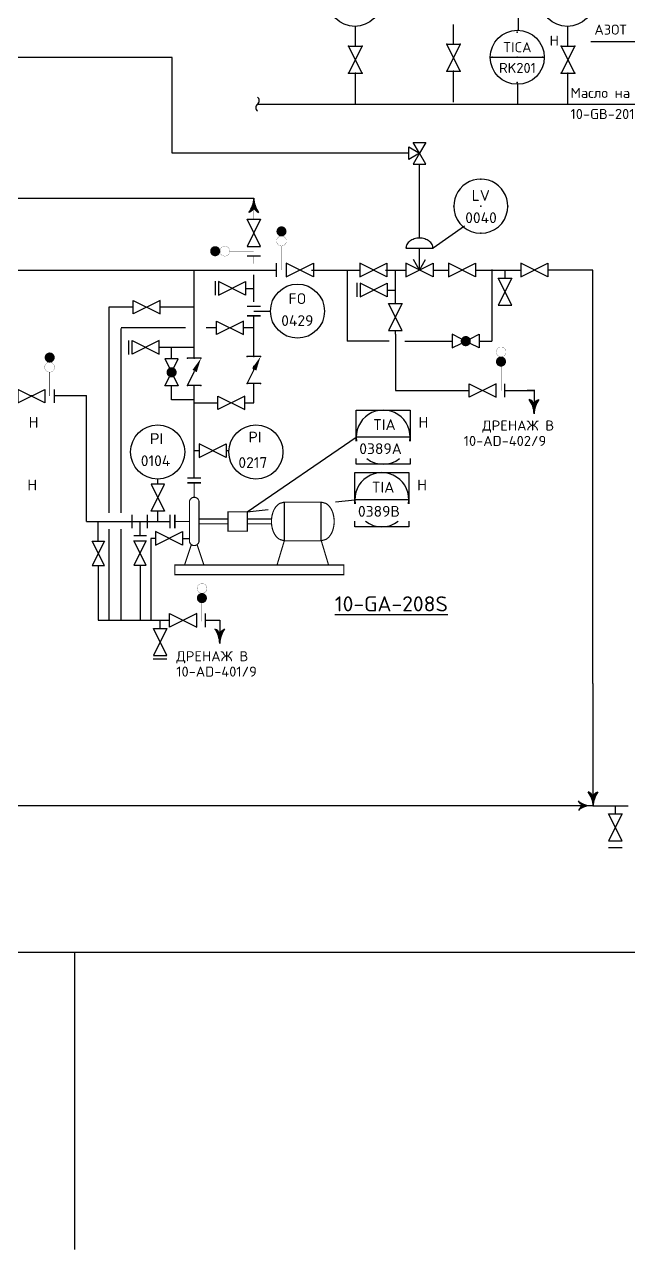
# Model space of a CAD drawing. Extents: x 71 to 279, y 48 to 143.
# Drawn here: x 209.2 to 217.02, y 48.41 to 64.26 of the extents above; entities that cross this region are included whole.
import ezdxf
from ezdxf.enums import TextEntityAlignment as Align

# ---------------------------------------------------------------- set-up
doc = ezdxf.new("R2010")
doc.units = 0
doc.header["$MEASUREMENT"] = 0
doc.linetypes.add('DASH', pattern=[0.15625, 0.09375, -0.0625])
doc.linetypes.add('SDASH', pattern=[0.09375, 0.046875, -0.046875])
doc.layers.get('0').update_dxf_attribs({"linetype": 'CONTINUOUS'})
for name, color, linetype in [('IN-ATTRIBS', 7, 'CONTINUOUS'), ('IN-EQUIPMENT', 7, 'CONTINUOUS'), ('IN-INST-TAP', 7, 'CONTINUOUS'), ('IN-INSTRUMENT', 7, 'SDASH'), ('IN-MAJ-PROC', 7, 'CONTINUOUS'), ('IN-MIN-PROC', 7, 'CONTINUOUS')]:
    doc.layers.add(name, color=color, linetype=linetype)
doc.styles.add('ATTRIBS', font='SIMPLEX', dxfattribs={"width": 0.8, "height": 0.125})
doc.styles.add('NARROW', font='simplex', dxfattribs={"width": 0.75, "height": 0.1})
doc.styles.add('S1', font='SIMPLEX.shx')
doc.styles.add('SIMPLEX', font='SIMPLEX')

# ---------------------------------------------------------------- blocks, each defined once
blk = doc.blocks.new('VALVTEXT')
at = {"layer": 'IN-ATTRIBS'}
for p in [(0, 0.0625), (0, 0), (0.25, 0.0625), (0.25, 0), (0, -0.0625), (0.25, -0.0625)]:
    blk.add_point(p, dxfattribs=at)
at = {"layer": 'IN-ATTRIBS', "style": 'S1', "flags": 1}
for tag, p in [('IDNUM', (0.125, 0.5625)), ('DWGNO', (0.125, 0.4375)), ('FILENO', (0.125, 0.3125))]:
    blk.add_attdef(tag, text='', height=0.1, dxfattribs=at).set_placement(p, align=Align.CENTER)
at = {"layer": 'IN-ATTRIBS', "style": 'S1'}
for tag, p in [('MODE', (0.125, 0.078125)), ('SIZE', (0.125, -0.1875))]:
    blk.add_attdef(tag, text='', height=0.1, dxfattribs=at).set_placement(p, align=Align.CENTER)
blk = doc.blocks.new('BUBTEXT')
at = {"layer": 'IN-ATTRIBS'}
for p in [(0, 0.25), (-0.25, 0), (0, 0), (0.25, 0), (0, -0.25)]:
    blk.add_point(p, dxfattribs=at)
at = {"layer": 'IN-ATTRIBS', "flags": 1}
for tag, style, width, p in [('IDNUM', 'ATTRIBS', 0.8, (0.009, 0.584)), ('DWGNO', 'ATTRIBS', 0.8, (0.003, 0.447)), ('FILENO', 'ATTRIBS', 0.8, (-0.003, 0.311)), ('LOC', 'ATTRIBS', 0.8, (-0.08, -0.422)), ('SIG', 'ATTRIBS', 0.8, (-0.087, -0.563)), ('INSTALL', 'ATTRIBS', 0.8, (-0.087, -0.699)), ('SERV', 'ATTRIBS', 0.8, (-0.083, -0.838)), ('DATE', 'ATTRIBS', 0.8, (-0.088, -0.969)), ('DES', 'NARROW', 0.75, (-0.087, -1.102)), ('CSYS', 'NARROW', 0.75, (-0.087, -1.243))]:
    blk.add_attdef(tag, text='', height=0.1, dxfattribs=dict(at, style=style, width=width)).set_placement(p, align=Align.CENTER)
at = {"layer": 'IN-ATTRIBS', "style": 'ATTRIBS', "flags": 1}
blk.add_attdef('SYSCDI', text='', height=0.1, dxfattribs=at).set_placement((-0.312, 0.312), align=Align.RIGHT)
at = {"layer": 'IN-ATTRIBS', "style": 'S1'}
for tag, p in [('XT', (0.324, 0.257)), ('A1', (0.323, 0.115)), ('A2', (0.323, -0.035)), ('A3', (0.323, -0.185)), ('RES', (0.323, -0.342))]:
    blk.add_attdef(tag, p, '', height=0.1, dxfattribs=at)
at = {"layer": 'IN-ATTRIBS', "style": 'ATTRIBS'}
blk.add_attdef('SYSCDV', text='', height=0.1, dxfattribs=at).set_placement((-0.312, 0.141), align=Align.RIGHT)
at = {"layer": 'IN-ATTRIBS', "style": 'S1'}
for tag, p in [('INSTTYPE', (0, 0.05)), ('TAGNUM', (0.002, -0.156)), ('MD', (0.402, -0.565)), ('SZ', (0.402, -0.696))]:
    blk.add_attdef(tag, text='', height=0.1, dxfattribs=at).set_placement(p, align=Align.CENTER)

msp = doc.modelspace()

# ---------------------------------------------------------------- hatches: boundary and pattern name
at = {"linetype": 'Continuous'}
h = msp.add_hatch(color=5, dxfattribs=at)
h.paths.add_polyline_path([(216.563, 54.142, -0.002087), (216.563, 54.144), (216.563, 54.266, 0.19194), (216.499, 54.329, -0.161823)])
h.paths.add_polyline_path([(216.624, 54.329, 0.222454), (216.563, 54.266), (216.563, 54.144, -0.156468)])

# ---------------------------------------------------------------- linework, layer by layer
for p, q in [((215.596, 64.183), (215.596, 65.218)), ((211.113, 62.592), (211.113, 63.831)), ((215.234, 63.835), (215.931, 63.835)), ((214.175, 62.592), (211.113, 62.592)), ((214.315, 61.494), (214.315, 62.452)), ((214.899, 61.647), (214.49, 61.363)), ((214.315, 61.081), (214.238, 61.219)), ((214.315, 61.081), (214.392, 61.219)), ((214.003, 60.253), (214.003, 60.297)), ((210.291, 59.371), (210.291, 59.266)), ((212.085, 57.953), (213.495, 58.919)), ((214.195, 58.919), (213.495, 58.919)), ((210.925, 58.312), (210.925, 58.379)), ((213.228, 58.081), (213.477, 58.109)), ((214.177, 58.109), (213.477, 58.109)), ((212.085, 57.953), (212.355, 57.983))]:
    msp.add_line(p, q, dxfattribs=at)
at = {"color": 5, "linetype": 'Continuous'}
for p, q in [((218.655, 64.035), (216.532, 64.035)), ((212.216, 63.227), (218.236, 63.227)), ((205.527, 62.012), (210.028, 62.012)), ((210.028, 62.012), (212.169, 62.012)), ((208.051, 61.081), (210.028, 61.081)), ((210.028, 61.081), (211.432, 61.081)), ((211.397, 61.081), (212.465, 61.081)), ((211.397, 60.894), (211.397, 61.081)), ((212.915, 61.081), (213.314, 61.081)), ((212.94, 61.081), (213.541, 61.081)), ((213.047, 61.081), (213.389, 61.081)), ((213.314, 61.081), (213.541, 61.081)), ((213.378, 61.076), (213.378, 60.161)), ((213.876, 61.081), (214.14, 61.081)), ((214.003, 60.647), (214.003, 61.076)), ((214.49, 61.081), (214.69, 61.081)), ((215.04, 61.081), (215.629, 61.081)), ((215.253, 61.086), (215.253, 60.161)), ((216.562, 61.081), (215.979, 61.081)), ((216.562, 55.73), (216.562, 61.081)), ((211.397, 60.206), (211.397, 60.894)), ((212.169, 60.67), (212.169, 61.019)), ((210.608, 60.6), (210.291, 60.6)), ((210.291, 60.6), (210.291, 59.371)), ((211.397, 60.6), (210.958, 60.6)), ((212.169, 60.244), (212.169, 60.487)), ((211.283, 60.333), (210.452, 60.333)), ((210.452, 59.383), (210.452, 60.326)), ((211.686, 60.333), (211.55, 60.333)), ((212.169, 60.333), (212.036, 60.333)), ((212.17, 60.333), (212.036, 60.333)), ((212.169, 59.961), (212.169, 60.333)), ((214.003, 60.253), (214.003, 60.07)), ((210.945, 60.081), (211.397, 60.081)), ((211.104, 59.932), (211.104, 60.081)), ((211.397, 59.939), (211.397, 60.206)), ((213.922, 60.161), (213.378, 60.161)), ((214.125, 60.161), (214.739, 60.161)), ((215.089, 60.161), (215.253, 60.161)), ((214.003, 60.07), (214.003, 59.521)), ((212.169, 59.362), (212.169, 59.611)), ((209.588, 59.456), (210.004, 59.456)), ((210.004, 57.828), (210.004, 59.456)), ((211.104, 59.403), (211.104, 59.582)), ((211.397, 59.266), (211.397, 59.589)), ((214.003, 59.521), (214.958, 59.521)), ((215.421, 59.521), (215.799, 59.521)), ((215.807, 59.521), (215.711, 59.521)), ((215.799, 59.521), (215.799, 59.22)), ((210.291, 59.371), (210.291, 57.941)), ((210.452, 59.266), (210.452, 59.383)), ((211.397, 59.403), (211.104, 59.403)), ((211.397, 59.362), (211.702, 59.362)), ((212.052, 59.362), (212.169, 59.362)), ((210.452, 57.941), (210.452, 59.266)), ((211.397, 58.39), (211.397, 59.266)), ((210.004, 57.828), (211.085, 57.828)), ((210.155, 57.571), (210.155, 57.828)), ((210.291, 57.726), (210.291, 56.55)), ((210.452, 56.55), (210.452, 57.726)), ((210.696, 57.64), (210.696, 57.828)), ((210.835, 57.609), (210.835, 56.552)), ((210.897, 57.609), (210.835, 57.609)), ((211.247, 57.609), (211.334, 57.609)), ((210.155, 57.256), (210.155, 56.55)), ((210.696, 57.262), (210.696, 56.55)), ((210.155, 56.55), (211.079, 56.55)), ((211.543, 56.55), (211.728, 56.55)), ((211.728, 56.55), (211.728, 56.249)), ((216.563, 54.15), (216.563, 55.733))]:
    msp.add_line(p, q, dxfattribs=at)
at = {"color": 2}
for p, q in [((213.484, 63.227), (213.484, 63.627)), ((214.756, 63.252), (214.756, 63.652)), ((216.238, 63.227), (216.238, 63.627)), ((214.14, 61.363), (214.49, 61.363)), ((214.315, 61.081), (214.315, 61.363)), ((212.465, 60.994), (212.465, 61.169)), ((215.424, 60.976), (215.424, 61.081)), ((211.669, 60.936), (211.669, 60.756)), ((213.502, 60.914), (213.502, 60.734)), ((212.063, 60.844), (212.169, 60.844)), ((213.897, 60.822), (214.003, 60.822)), ((210.55, 59.989), (210.55, 60.169)), ((211.485, 59.939), (211.31, 59.939)), ((212.256, 59.961), (212.081, 59.961)), ((214.958, 59.609), (215.308, 59.434)), ((215.308, 59.609), (214.958, 59.434)), ((214.958, 59.434), (214.958, 59.609)), ((215.308, 59.434), (215.308, 59.609)), ((215.421, 59.434), (215.421, 59.609)), ((209.588, 59.361), (209.588, 59.536)), ((211.31, 58.39), (211.485, 58.39)), ((210.593, 57.74), (210.593, 57.915)), ((210.792, 57.74), (210.792, 57.915)), ((210.925, 57.829), (210.925, 57.962)), ((211.085, 57.74), (211.085, 57.915)), ((210.777, 57.64), (210.615, 57.64)), ((211.429, 56.636), (211.079, 56.461)), ((211.079, 56.461), (211.079, 56.636)), ((211.079, 56.636), (211.429, 56.461)), ((211.429, 56.461), (211.429, 56.636)), ((211.543, 56.461), (211.543, 56.636)), ((210.956, 56.444), (210.956, 56.55)), ((210.864, 56.049), (211.044, 56.049)), ((216.853, 54.044), (216.853, 54.15)), ((216.761, 53.61), (216.941, 53.61))]:
    msp.add_line(p, q, dxfattribs=at)
for p, q in [((209.273, 59.456), (209.303, 59.456)), ((211.366, 58.39), (211.428, 58.39)), ((211.085, 57.765), (211.085, 57.89))]:
    msp.add_line(p, q)
at = {"color": 6}
for p, q in [((212.564, 58.078), (212.564, 57.578)), ((213.043, 57.578), (213.043, 58.078))]:
    msp.add_line(p, q, dxfattribs=at)
at = {"color": 3, "linetype": 'Continuous'}
for p, q in [((216.563, 54.15), (167.393, 54.15)), ((216.562, 54.15), (217.017, 54.15))]:
    msp.add_line(p, q, dxfattribs=at)
at = {"color": 6, "linetype": 'Continuous'}
msp.add_line((71.634, 52.255), (266.486, 52.255), dxfattribs=at)
at = {"color": 2}
for points in [[(213.571, 63.627), (213.396, 63.977), (213.571, 63.977), (213.396, 63.627)], [(214.843, 63.652), (214.668, 64.002), (214.843, 64.002), (214.668, 63.652)], [(216.325, 63.627), (216.15, 63.977), (216.325, 63.977), (216.15, 63.627)], [(212.59, 60.994), (212.94, 61.169), (212.94, 60.994), (212.59, 61.169)], [(213.541, 60.994), (213.891, 61.169), (213.891, 60.994), (213.541, 61.169)], [(214.14, 60.994), (214.49, 61.169), (214.49, 60.994), (214.14, 61.169)], [(214.69, 60.994), (215.04, 61.169), (215.04, 60.994), (214.69, 61.169)], [(215.629, 60.994), (215.979, 61.169), (215.979, 60.994), (215.629, 61.169)], [(211.713, 60.757), (212.063, 60.932), (212.063, 60.757), (211.713, 60.932)], [(213.547, 60.735), (213.897, 60.91), (213.897, 60.735), (213.547, 60.91)], [(215.511, 60.626), (215.336, 60.976), (215.511, 60.976), (215.336, 60.626)], [(210.958, 60.688), (210.608, 60.513), (210.608, 60.688), (210.958, 60.513)], [(214.09, 60.297), (213.915, 60.647), (214.09, 60.647), (213.915, 60.297)], [(212.036, 60.42), (211.686, 60.245), (211.686, 60.42), (212.036, 60.245)], [(210.595, 60.168), (210.945, 59.993), (210.945, 60.168), (210.595, 59.993)], [(209.113, 59.361), (209.463, 59.536), (209.463, 59.361), (209.113, 59.536)], [(212.052, 59.45), (211.702, 59.275), (211.702, 59.45), (212.052, 59.275)], [(211.813, 58.657), (211.463, 58.832), (211.463, 58.657), (211.813, 58.832)], [(210.838, 58.312), (211.013, 57.962), (210.838, 57.962), (211.013, 58.312)], [(211.247, 57.521), (210.897, 57.696), (210.897, 57.521), (211.247, 57.696)], [(210.234, 57.256), (210.076, 57.571), (210.234, 57.571), (210.076, 57.256)], [(210.775, 57.263), (210.617, 57.578), (210.775, 57.578), (210.617, 57.263)], [(211.044, 56.094), (210.869, 56.444), (211.044, 56.444), (210.869, 56.094)], [(216.94, 53.694), (216.765, 54.044), (216.94, 54.044), (216.765, 53.694)]]:
    msp.add_lwpolyline(points, close=True, dxfattribs=at)
at = {"linetype": 'Continuous'}
for points in [[(214.315, 62.592), (214.175, 62.511), (214.175, 62.673)], [(214.315, 62.592), (214.234, 62.732), (214.396, 62.732)], [(214.315, 62.592), (214.234, 62.452), (214.396, 62.452)]]:
    msp.add_lwpolyline(points, close=True, dxfattribs=at)
at = {"color": 5, "linetype": 'Continuous'}
for points in [[(212.169, 62.012, 0.150368), (212.231, 61.825)], [(212.169, 61.887, -0.206864), (212.106, 61.825)], [(212.169, 61.887, 0.206864), (212.231, 61.825)], [(215.799, 59.345, 0.206864), (215.736, 59.407)], [(215.799, 59.22, 0.150368), (215.736, 59.407)], [(215.799, 59.345, -0.206864), (215.861, 59.407)], [(211.728, 56.374, 0.206864), (211.666, 56.436)], [(211.728, 56.249, 0.150368), (211.666, 56.436)], [(211.728, 56.374, -0.206864), (211.791, 56.436)], [(216.563, 54.266, 0.19194), (216.499, 54.329)], [(216.563, 54.266, -0.222454), (216.624, 54.329)]]:
    msp.add_lwpolyline(points, format="xyb", dxfattribs=at)
at = {"color": 5, "linetype": 'Continuous', "const_width": 0.005}
for points in [[(212.169, 61.737), (212.169, 61.887)], [(212.169, 61.164), (212.169, 61.26)]]:
    msp.add_lwpolyline(points, dxfattribs=at)
at = {"color": 2}
for points, const_width in [([(212.495, 61.581, 1), (212.56, 61.581, 1)], 0.065), ([(212.464, 61.456, 1), (212.591, 61.456, 1)], 0.0025), ([(214.881, 60.161, 1), (214.947, 60.161, 1)], 0.0656), ([(215.436, 60.022, 1), (215.309, 60.022, 1)], 0.0025), ([(209.493, 59.949, 1), (209.558, 59.949, 1)], 0.065), ([(215.403, 59.896, 1), (215.338, 59.896, 1)], 0.065), ([(209.461, 59.824, 1), (209.589, 59.824, 1)], 0.0025), ([(211.104, 59.724, -1), (211.104, 59.79, -1)], 0.0656), ([(211.562, 56.962, 1), (211.435, 56.962, 1)], 0.0025), ([(211.529, 56.836, 1), (211.464, 56.836, 1)], 0.065)]:
    msp.add_lwpolyline(points, format="xyb", close=True, dxfattribs=dict(at, const_width=const_width))
at = {"color": 2, "const_width": 0.005}
for points in [[(212.528, 61.394), (212.528, 61.081)], [(209.525, 59.761), (209.525, 59.449)], [(215.371, 59.834), (215.371, 59.521)], [(211.497, 56.774), (211.497, 56.534)]]:
    msp.add_lwpolyline(points, dxfattribs=at)
at = {"color": 2}
msp.add_lwpolyline([(214.49, 61.363, 0.126822), (214.478, 61.411, 0.10607), (214.439, 61.455, 0.085783), (214.384, 61.483, 0.075445), (214.315, 61.494, 0.075445), (214.246, 61.483, 0.085783), (214.191, 61.455, 0.10607), (214.152, 61.411, 0.126822), (214.14, 61.363)], format="xyb", dxfattribs=at)
for points in [[(214.855, 60.191), (214.739, 60.249), (214.739, 60.074), (214.855, 60.132)], [(214.972, 60.191), (215.089, 60.249), (215.089, 60.074), (214.972, 60.132)], [(211.133, 59.816), (211.191, 59.932), (211.016, 59.932), (211.075, 59.816)], [(211.485, 59.589), (211.31, 59.589), (211.402, 59.774)], [(212.256, 59.611), (212.081, 59.611), (212.174, 59.796)], [(211.133, 59.698), (211.191, 59.582), (211.016, 59.582), (211.075, 59.698)]]:
    msp.add_lwpolyline(points, dxfattribs=at)
for points in [[(213.495, 58.865), (213.495, 59.269), (214.195, 59.269), (214.195, 58.865)], [(214.195, 58.641), (214.195, 58.569), (213.495, 58.569), (213.495, 58.641)], [(213.477, 58.055), (213.477, 58.459), (214.177, 58.459), (214.177, 58.055)], [(214.177, 57.831), (214.177, 57.759), (213.477, 57.759), (213.477, 57.831)]]:
    msp.add_lwpolyline(points)
at = {"color": 6}
for points, const_width in [([(211.31, 58.328), (211.485, 58.328)], 0.021), ([(211.397, 58.14), (211.397, 58.328)], 0.015), ([(211.147, 57.74), (211.147, 57.915)], 0.021), ([(211.46, 57.859), (211.835, 57.859)], 0.015), ([(212.402, 57.859), (212.085, 57.859)], 0.015), ([(211.335, 57.828), (211.147, 57.828)], 0.015), ([(211.46, 57.797), (211.835, 57.797)], 0.015), ([(212.402, 57.797), (212.085, 57.797)], 0.015), ([(212.564, 57.578), (212.47, 57.265)], 0.015), ([(213.043, 57.578), (213.137, 57.265)], 0.015), ([(211.36, 57.528), (211.272, 57.265)], 0.015), ([(211.435, 57.528), (211.522, 57.265)], 0.015)]:
    msp.add_lwpolyline(points, dxfattribs=dict(at, const_width=const_width))
at = {"color": 6, "const_width": 0.015}
for points in [[(211.335, 58.078), (211.335, 57.578, 1), (211.46, 57.578), (211.46, 58.078, 1)], [(212.564, 58.078), (212.504, 58.061, 0.107118), (212.446, 58.005, 0.079807), (212.411, 57.927, 0.067453), (212.397, 57.828, 0.067453), (212.411, 57.728, 0.079807), (212.446, 57.651, 0.107118), (212.504, 57.595), (212.564, 57.578), (213.043, 57.578), (213.103, 57.595, 0.107118), (213.161, 57.651, 0.079807), (213.196, 57.728, 0.067453), (213.21, 57.828, 0.067453), (213.196, 57.927, 0.079807), (213.161, 58.005, 0.107118), (213.103, 58.061), (213.043, 58.078)]]:
    msp.add_lwpolyline(points, format="xyb", close=True, dxfattribs=at)
for points in [[(211.835, 57.703), (212.085, 57.703), (212.085, 57.953), (211.835, 57.953)], [(211.147, 57.14), (213.335, 57.14), (213.335, 57.265), (211.147, 57.265)]]:
    msp.add_lwpolyline(points, close=True, dxfattribs=at)
at = {"color": 3, "linetype": 'Continuous'}
for points in [[(216.438, 54.15, -0.206864), (216.376, 54.213)], [(216.438, 54.15, 0.206864), (216.376, 54.088)]]:
    msp.add_lwpolyline(points, format="xyb", dxfattribs=at)
for centre in [(213.477, 64.584), (216.231, 64.584), (215.581, 63.834), (212.735, 60.549), (210.924, 58.727), (212.196, 58.727)]:
    msp.add_circle(centre, 0.35)
at = {"linetype": 'Continuous'}
for centre, start, end in [((212.179, 63.273), 309.297, 51.6277), ((212.253, 63.181), 128.3723, 230.703)]:
    msp.add_arc(centre, 0.059, start, end, dxfattribs=at)
for centre, start, end in [((215.109, 61.906), 351.1529, 188.8471), ((215.109, 61.906), 188.8471, 351.1529), ((213.845, 58.919), 351.1529, 188.8471), ((213.845, 58.919), 232.6037, 307.3963), ((213.827, 58.109), 351.1529, 188.8471), ((213.827, 58.109), 232.6037, 307.3963)]:
    msp.add_arc(centre, 0.35, start, end)
at = {"color": 5, "linetype": 'Continuous'}
for centre, radius, start, end in [((211.833, 62.02), 0.336, 324.4623, 358.6678), ((216.135, 59.212), 0.336, 144.4623, 178.6678), ((212.064, 56.241), 0.336, 144.4623, 178.6678), ((216.25, 54.139), 0.314, 0.5161, 37.2845), ((216.882, 54.142), 0.318, 143.9828, 180.0325)]:
    msp.add_arc(centre, radius, start, end, dxfattribs=at)
for points in [[(212.169, 62.012), (212.169, 61.887), (212.166, 61.972), (212.161, 61.871)], [(212.169, 62.012), (212.169, 61.887), (212.172, 61.972), (212.177, 61.871)], [(212.128, 61.859), (212.123, 61.833), (212.106, 61.825)], [(212.145, 61.895), (212.137, 61.844), (212.128, 61.859), (212.123, 61.833)], [(212.158, 61.933), (212.15, 61.856), (212.145, 61.895), (212.137, 61.844)], [(212.166, 61.972), (212.161, 61.871), (212.158, 61.933), (212.15, 61.856)], [(212.172, 61.972), (212.177, 61.871), (212.18, 61.933), (212.188, 61.856)], [(212.18, 61.933), (212.188, 61.856), (212.193, 61.895), (212.2, 61.844)], [(212.193, 61.895), (212.2, 61.844), (212.21, 61.859), (212.215, 61.833)], [(212.21, 61.859), (212.215, 61.833), (212.231, 61.825)], [(215.758, 59.373), (215.753, 59.399), (215.736, 59.407)], [(215.775, 59.337), (215.767, 59.389), (215.758, 59.373), (215.753, 59.399)], [(215.787, 59.299), (215.78, 59.376), (215.775, 59.337), (215.767, 59.389)], [(215.796, 59.26), (215.791, 59.361), (215.787, 59.299), (215.78, 59.376)], [(215.799, 59.22), (215.799, 59.345), (215.796, 59.26), (215.791, 59.361)], [(215.799, 59.22), (215.799, 59.345), (215.802, 59.26), (215.807, 59.361)], [(215.802, 59.26), (215.807, 59.361), (215.81, 59.299), (215.817, 59.376)], [(215.81, 59.299), (215.817, 59.376), (215.823, 59.337), (215.83, 59.389)], [(215.823, 59.337), (215.83, 59.389), (215.84, 59.373), (215.845, 59.399)], [(215.84, 59.373), (215.845, 59.399), (215.861, 59.407)], [(211.687, 56.402), (211.682, 56.428), (211.666, 56.436)], [(211.704, 56.366), (211.697, 56.417), (211.687, 56.402), (211.682, 56.428)], [(211.752, 56.366), (211.76, 56.417), (211.769, 56.402), (211.774, 56.428)], [(211.769, 56.402), (211.774, 56.428), (211.791, 56.436)], [(211.717, 56.328), (211.709, 56.405), (211.704, 56.366), (211.697, 56.417)], [(211.725, 56.289), (211.72, 56.39), (211.717, 56.328), (211.709, 56.405)], [(211.728, 56.249), (211.728, 56.374), (211.725, 56.289), (211.72, 56.39)], [(211.728, 56.249), (211.728, 56.374), (211.731, 56.289), (211.736, 56.39)], [(211.731, 56.289), (211.736, 56.39), (211.739, 56.328), (211.747, 56.405)], [(211.739, 56.328), (211.747, 56.405), (211.752, 56.366), (211.76, 56.417)]]:
    msp.add_solid(points, dxfattribs=at)
at = {"color": 2}
for points in [[(211.429, 59.759), (211.485, 59.939), (211.375, 59.789)], [(212.201, 59.78), (212.256, 59.961), (212.147, 59.811)]]:
    msp.add_solid(points, dxfattribs=at)
at = {"color": 3, "linetype": 'Continuous'}
for points in [[(216.41, 54.191), (216.384, 54.196), (216.376, 54.213)], [(216.41, 54.109), (216.384, 54.104), (216.376, 54.088)], [(216.446, 54.174), (216.395, 54.182), (216.41, 54.191), (216.384, 54.196)], [(216.446, 54.126), (216.395, 54.119), (216.41, 54.109), (216.384, 54.104)], [(216.484, 54.161), (216.407, 54.169), (216.446, 54.174), (216.395, 54.182)], [(216.484, 54.139), (216.407, 54.131), (216.446, 54.126), (216.395, 54.119)], [(216.524, 54.153), (216.422, 54.158), (216.484, 54.161), (216.407, 54.169)], [(216.524, 54.147), (216.422, 54.142), (216.484, 54.139), (216.407, 54.131)], [(216.563, 54.15), (216.438, 54.15), (216.524, 54.153), (216.422, 54.158)], [(216.563, 54.15), (216.438, 54.15), (216.524, 54.147), (216.422, 54.142)]]:
    msp.add_solid(points, dxfattribs=at)
at = {"layer": 'IN-EQUIPMENT', "color": 2}
msp.add_line((212.081, 61.264), (212.256, 61.264), dxfattribs=at)
msp.add_lwpolyline([(212.256, 61.387), (212.081, 61.737), (212.256, 61.737), (212.081, 61.387)], close=True, dxfattribs=at)
for points, const_width in [([(211.669, 61.292, 1), (211.669, 61.357, 1)], 0.065), ([(211.794, 61.261, 1), (211.794, 61.389, 1)], 0.0025)]:
    msp.add_lwpolyline(points, format="xyb", close=True, dxfattribs=dict(at, const_width=const_width))
for points, const_width in [([(211.856, 61.325), (212.169, 61.325)], 0.005), ([(212.081, 60.611), (212.256, 60.611)], 0.021), ([(212.081, 60.487), (212.256, 60.487)], 0.021)]:
    msp.add_lwpolyline(points, dxfattribs=dict(at, const_width=const_width))
at = {"layer": 'IN-INST-TAP'}
for p, q in [((213.484, 63.977), (213.484, 64.232)), ((214.756, 64.002), (214.756, 64.257)), ((216.238, 63.977), (216.238, 64.232)), ((215.588, 63.227), (215.588, 63.482))]:
    msp.add_line(p, q, dxfattribs=at)
at = {"layer": 'IN-INST-TAP', "color": 7}
for p, q in [((212.169, 60.549), (212.385, 60.549)), ((211.813, 58.744), (211.847, 58.744))]:
    msp.add_line(p, q, dxfattribs=at)
at = {"layer": 'IN-MIN-PROC', "color": 7}
for p, q in [((211.113, 63.831), (207.649, 63.831)), ((213.891, 61.081), (214.14, 61.081)), ((215.424, 61.081), (215.471, 61.081)), ((212.169, 59.786), (212.169, 59.84)), ((211.397, 58.744), (211.463, 58.744))]:
    msp.add_line(p, q, dxfattribs=at)
at = {"layer": 'IN-MIN-PROC', "color": 5}
for p in [(215.471, 61.081), (215.505, 61.081)]:
    msp.add_line(p, (215.629, 61.081), dxfattribs=at)
at = {"layer": 'IN-MIN-PROC', "color": 4, "linetype": 'Continuous'}
msp.add_line((209.845, 52.255), (209.845, 48.407), dxfattribs=at)

# ---------------------------------------------------------------- block references
at = {"linetype": 'Continuous', "xscale": 1.4, "yscale": 1.4, "zscale": 1.4}
msp.add_blockref('BUBTEXT', (215.109, 61.906), dxfattribs=at).add_auto_attribs({'INSTTYPE': 'LV', 'TAGNUM': '0040'})
at = {"layer": 'IN-INST-TAP', "xscale": 1.4, "yscale": 1.4, "zscale": 1.4, "rotation": 90}
for p in [(213.484, 63.627), (214.756, 63.652), (216.238, 63.627)]:
    msp.add_blockref('VALVTEXT', p, dxfattribs=at)
at = {"layer": 'IN-INSTRUMENT', "xscale": 1.3, "yscale": 1.3, "zscale": 1.4}
msp.add_blockref('BUBTEXT', (215.581, 63.834), dxfattribs=at).add_auto_attribs({'INSTTYPE': 'TICA', 'TAGNUM': 'RK201', 'A1': 'H'})
at = {"layer": 'IN-MAJ-PROC', "color": 2, "xscale": 1.4, "yscale": 1.4, "zscale": 1.4, "rotation": 90}
for p in [(211.397, 59.589), (212.169, 59.611)]:
    msp.add_blockref('VALVTEXT', p, dxfattribs=at)

# ---------------------------------------------------------------- texts
at = {"color": 1, "linetype": 'Continuous', "style": 'SIMPLEX'}
for s, p in [('АЗОТ', (216.58, 64.127)), ('Масло на смазку ', (216.271, 63.308)), ('10-GB-201', (216.271, 63.035)), ('ДРЕНАЖ B ', (215.127, 59.004)), ('10-AD-402/9', (214.888, 58.805)), ('ДРЕНАЖ B ', (211.165, 56.019)), ('10-AD-401/9', (211.165, 55.82))]:
    msp.add_text(s, height=0.13, dxfattribs=at).set_placement(p)
at = {"linetype": 'Continuous', "style": 'SIMPLEX'}
for s, p in [('FO', (212.619, 60.641)), ('0429', (212.524, 60.357)), ('H', (209.253, 59.039)), ('H', (214.302, 59.039)), ('H', (209.236, 58.229)), ('H', (214.285, 58.229))]:
    msp.add_text(s, height=0.14, dxfattribs=at).set_placement(p)
at = {"linetype": 'DASH', "style": 'SIMPLEX'}
for s, p in [('TIA', (213.713, 59.011)), ('PI', (212.101, 58.849)), ('0389A', (213.535, 58.699)), ('0104', (210.705, 58.543)), ('0217', (211.969, 58.52)), ('TIA', (213.696, 58.201)), ('0389B', (213.518, 57.889))]:
    msp.add_text(s, height=0.14, dxfattribs=at).set_placement(p)
at = {"linetype": 'Continuous'}
msp.add_text('PI', height=0.14, dxfattribs=at).set_placement((210.822, 58.83))
at = {"color": 4, "linetype": 'DASH', "style": 'SIMPLEX'}
msp.add_text('%%u10-GA-208S', height=0.195, dxfattribs=at).set_placement((213.218, 56.664))

doc.saveas('drawing.dxf')
